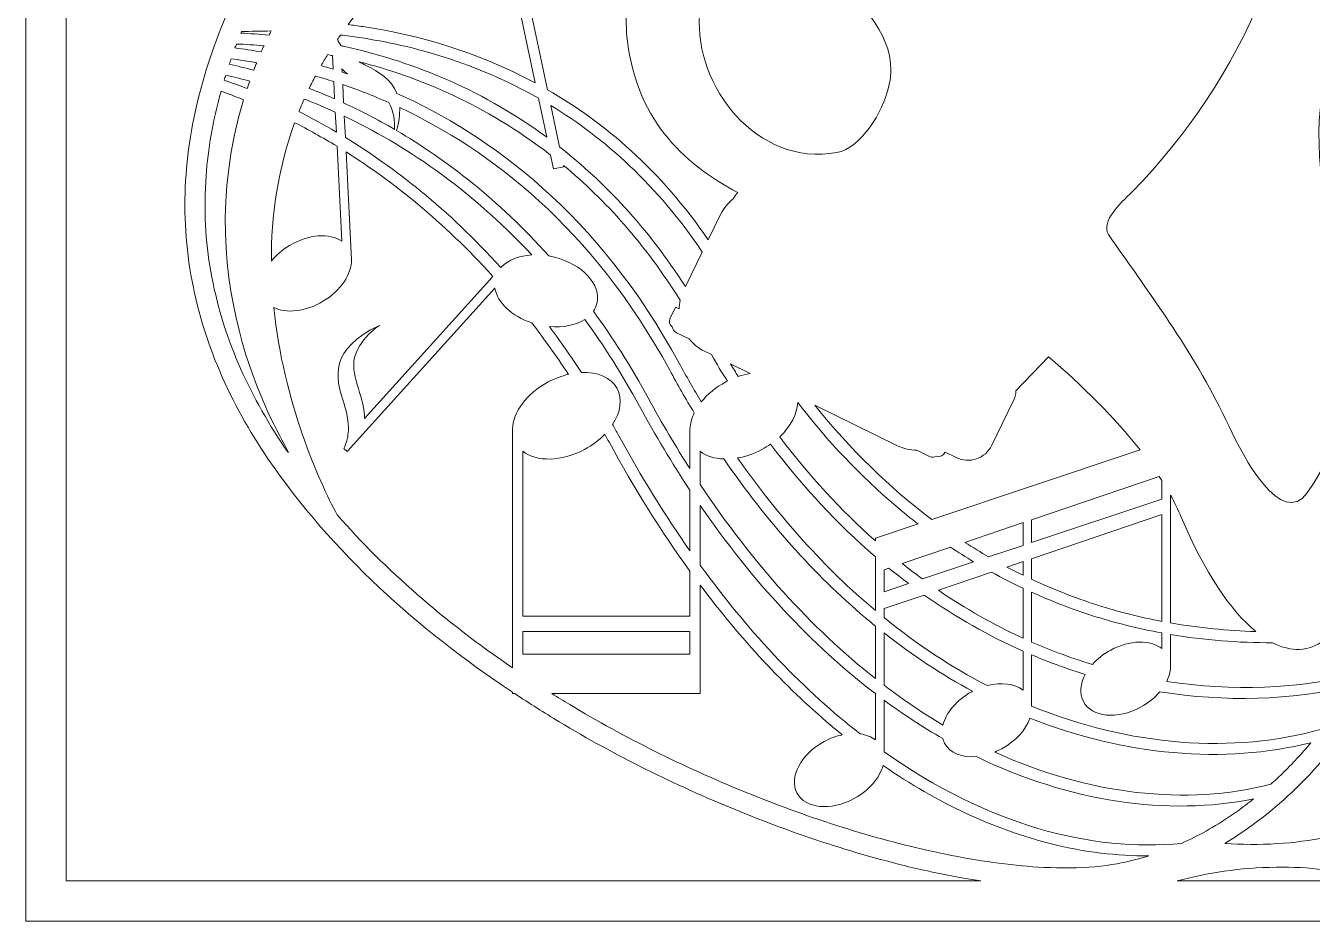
# Model space of a CAD drawing. Header units: millimetres. Extents: x -131 to 670, y -112 to 1620.
# Drawn here: x -130.9 to 60.8, y -111.9 to 21.4 of the extents above; entities that cross this region are included whole.
import ezdxf

# ---------------------------------------------------------------- set-up
doc = ezdxf.new("R2010")
doc.units = ezdxf.units.MM
doc.header["$MEASUREMENT"] = 0
doc.layers.add('Layer 4', color=7, linetype='Continuous')

msp = doc.modelspace()

# ---------------------------------------------------------------- linework, layer by layer
at = {"layer": 'Layer 4', "lineweight": 0}
for points in [[(-130.85, 449.34), (-130.85, -111.88), (-130.85, -111.88), (254.45, -111.88), (254.45, -111.88), (254.45, 449.34), (-130.85, 449.34)], [(-56.82, -68.74), (-31.93, -68.74), (-31.93, -72.12), (-56.82, -72.12), (-56.82, -68.74)]]:
    msp.add_lwpolyline(points, dxfattribs=at)
for points, knots in [([(-53.14, 11.9), (-53.14, 11.9), (-58.31, 36.26), (-58.31, 36.26), (-55.95, 35.12), (-52.27, 35.93), (-49.25, 38.47), (-45.56, 41.57), (-44.25, 46.06), (-46.3, 48.51), (-48.36, 50.96), (-53.02, 50.44), (-56.71, 47.34), (-59.55, 44.95), (-60.98, 41.72), (-60.53, 39.24), (-60.53, 39.24), (-60.54, 39.24), (-60.54, 39.24), (-60.54, 39.24), (-54.96, 12.91), (-54.96, 12.91), (-63.92, 17.74), (-72.93, 20.15), (-80.63, 21.29), (-81.38, 21.4), (-82.11, 21.5), (-82.84, 21.59), (-61.22, 50.65), (-17.54, 70.14), (-4.81, 103.94), (5.06, 130.15), (-3.84, 138.37), (-0.09, 157.52), (1.18, 134.44), (15.15, 119.53), (15.34, 119.09), (15.69, 118.27), (16, 101.77), (11.59, 94.63), (2.78, 80.37), (-43.71, 45.52), (-41.35, 20.23), (-40.19, 7.74), (-33.1, 0.96), (-24.79, -3.41), (-25.05, -3.66), (-25.28, -3.95), (-25.45, -4.29), (-26.21, -4.89), (-26.85, -5.66), (-27.3, -6.59), (-27.3, -6.59), (-29.19, -10.45), (-29.19, -10.45), (-36.29, -0.11), (-44.65, 7.01), (-53.14, 11.9)], [0, 0, 0, 0, 1, 1, 1, 2, 2, 2, 3, 3, 3, 4, 4, 4, 5, 5, 5, 6, 6, 6, 7, 7, 7, 8, 8, 8, 9, 9, 9, 10, 10, 10, 11, 11, 11, 12, 12, 12, 13, 13, 13, 14, 14, 14, 15, 15, 15, 16, 16, 16, 17, 17, 17, 18, 18, 18, 19, 19, 19, 19]), ([(-124.85, -105.88), (-124.85, -105.88), (-124.85, 128.06), (-124.85, 128.06), (-124.21, 109.63), (-120.83, 91.18), (-114.68, 73.24), (-109.84, 59.14), (-103.45, 45.85), (-95.69, 33.56), (-95.69, 33.56), (-96.22, 32.67), (-96.22, 32.67), (-96.53, 32.13), (-96.8, 31.58), (-97.1, 31.04), (-97.1, 31.04), (-97.96, 29.41), (-97.96, 29.41), (-97.96, 29.41), (-98.78, 27.75), (-98.78, 27.75), (-100.95, 23.33), (-102.83, 18.73), (-104.23, 13.97), (-105.62, 9.2), (-106.64, 4.29), (-106.98, -0.71), (-107.32, -5.69), (-107.13, -10.74), (-106.24, -15.68), (-105.37, -20.61), (-103.92, -25.44), (-101.95, -30.02), (-99.98, -34.6), (-97.53, -38.95), (-94.77, -43.05), (-85.12, -57.1), (-72.36, -68.48), (-58.36, -77.78), (-58.36, -77.78), (-58.36, -77.98), (-58.36, -77.98), (-58.36, -77.98), (-58.35, -77.98), (-58.35, -77.98), (-58.35, -77.98), (-58.35, -78), (-58.35, -78), (-58.35, -78), (-58.03, -78), (-58.03, -78), (-55.84, -79.45), (-53.62, -80.85), (-51.38, -82.2), (-47.19, -84.71), (-42.9, -87.06), (-38.54, -89.24), (-34.17, -91.41), (-29.72, -93.42), (-25.2, -95.27), (-16.17, -98.97), (-6.88, -102.06), (2.68, -104.23), (4.71, -104.69), (6.75, -105.1), (8.81, -105.46), (8.81, -105.46), (8.81, -105.46), (8.81, -105.46), (8.81, -105.46), (8.81, -105.46), (8.81, -105.46), (9.66, -105.61), (10.52, -105.75), (11.37, -105.88), (11.38, -105.88), (11.4, -105.88), (11.41, -105.88), (11.41, -105.88), (-124.85, -105.88), (-124.85, -105.88)], [0, 0, 0, 0, 1, 1, 1, 2, 2, 2, 3, 3, 3, 4, 4, 4, 5, 5, 5, 6, 6, 6, 7, 7, 7, 8, 8, 8, 9, 9, 9, 10, 10, 10, 11, 11, 11, 12, 12, 12, 13, 13, 13, 14, 14, 14, 15, 15, 15, 16, 16, 16, 17, 17, 17, 18, 18, 18, 19, 19, 19, 20, 20, 20, 21, 21, 21, 22, 22, 22, 23, 23, 23, 24, 24, 24, 25, 25, 25, 26, 26, 26, 27, 27, 27, 27]), ([(-30.5, 23), (-29.44, 42.41), (-12.51, 54.4), (-2.28, 69.57), (-5.81, 61.81), (-10.78, 54.73), (-13.92, 46.64), (-20.43, 29.92), (0.64, 25.4), (-2.28, 12.43), (-3.19, 8.4), (-6.51, 3.25), (-10.04, 2.54), (-22.04, 0.43), (-31.21, 12.42), (-30.5, 23)], [0, 0, 0, 0, 1, 1, 1, 2, 2, 2, 3, 3, 3, 4, 4, 4, 5, 5, 5, 5]), ([(60.02, -48.12), (56.14, -53.41), (50.5, -42.83), (48.38, -38.24), (43.44, -27.66), (37.09, -19.19), (30.39, -9.67), (29.33, -7.55), (32.15, -5.08), (33.92, -3.32), (50.5, 13.62), (60.37, 36.55), (59.67, 60.18), (59.67, 60.5), (59.96, 61.4), (60.55, 61.83), (66.46, 53.13), (79.36, 53.2), (88.95, 55.6), (93.89, 57.01), (98.83, 61.6), (103.41, 59.13), (104.82, 58.42), (102.35, 55.25), (100.59, 54.19), (82.6, 42.19), (63.2, 29.85), (61.78, 7.27), (61.08, -11.43), (71.66, -31.89), (60.02, -48.12)], [0, 0, 0, 0, 1, 1, 1, 2, 2, 2, 3, 3, 3, 4, 4, 4, 5, 5, 5, 6, 6, 6, 7, 7, 7, 8, 8, 8, 9, 9, 9, 10, 10, 10, 10]), ([(-94.31, 20.64), (-94.41, 20.44), (-94.51, 20.24), (-94.61, 20.04), (-96.07, 20.17), (-97.48, 20.26), (-98.83, 20.32), (-98.8, 20.39), (-98.76, 20.47), (-98.73, 20.55), (-97.32, 20.61), (-95.85, 20.64), (-94.31, 20.64)], [0, 0, 0, 0, 1, 1, 1, 2, 2, 2, 3, 3, 3, 4, 4, 4, 4]), ([(-83.13, 18.28), (-83.38, 18.34), (-83.63, 18.39), (-83.89, 18.45), (-84.1, 18.74), (-84.28, 19.04), (-84.43, 19.37), (-84.28, 19.59), (-84.12, 19.81), (-83.96, 20.04), (-83.04, 19.93), (-82.11, 19.81), (-81.17, 19.67), (-73.18, 18.48), (-63.76, 15.91), (-54.48, 10.63), (-54.48, 10.63), (-53.25, 4.83), (-53.25, 4.83), (-63.6, 12.43), (-74.29, 16.32), (-83.13, 18.28)], [0, 0, 0, 0, 1, 1, 1, 2, 2, 2, 3, 3, 3, 4, 4, 4, 5, 5, 5, 6, 6, 6, 7, 7, 7, 7]), ([(-95.36, 18.44), (-95.5, 18.14), (-95.64, 17.83), (-95.77, 17.52), (-97.13, 17.76), (-98.43, 17.95), (-99.69, 18.12), (-99.62, 18.31), (-99.54, 18.5), (-99.46, 18.7), (-98.15, 18.65), (-96.78, 18.56), (-95.36, 18.44)], [0, 0, 0, 0, 1, 1, 1, 2, 2, 2, 3, 3, 3, 4, 4, 4, 4]), ([(-96.45, 15.92), (-96.6, 15.55), (-96.75, 15.17), (-96.89, 14.8), (-98.15, 15.14), (-99.36, 15.44), (-100.54, 15.7), (-100.45, 15.97), (-100.36, 16.23), (-100.27, 16.5), (-99.04, 16.34), (-97.77, 16.15), (-96.45, 15.92)], [0, 0, 0, 0, 1, 1, 1, 2, 2, 2, 3, 3, 3, 4, 4, 4, 4]), ([(-86.86, 15.48), (-86.55, 16.03), (-86.22, 16.57), (-85.89, 17.12), (-85.64, 17.07), (-85.41, 17.03), (-85.16, 16.98), (-85.16, 16.98), (-85.06, 14.95), (-85.06, 14.95), (-85.28, 15.02), (-85.5, 15.08), (-85.72, 15.15), (-86.11, 15.27), (-86.48, 15.37), (-86.86, 15.48)], [0, 0, 0, 0, 1, 1, 1, 2, 2, 2, 3, 3, 3, 4, 4, 4, 5, 5, 5, 5]), ([(-33.53, -28.81), (-45.6, -6.61), (-61.71, 5.14), (-75.56, 11.36), (-76.38, 13.46), (-78.27, 14.56), (-80.17, 15.51), (-80.54, 15.69), (-80.86, 15.87), (-81.17, 16.06), (-72.52, 13.84), (-62.4, 9.72), (-52.69, 2.18), (-52.69, 2.18), (-52.25, 0.1), (-52.25, 0.1), (-52.25, 0.1), (-50.71, 0.43), (-50.71, 0.43), (-50.71, 0.43), (-50.75, 0.63), (-50.75, 0.63), (-44.58, -4.48), (-38.63, -11.05), (-33.38, -19.44), (-33.48, -19.86), (-33.53, -20.29), (-33.55, -20.72), (-33.55, -20.72), (-34.08, -20.46), (-34.08, -20.46), (-34.08, -20.46), (-34.88, -22.09), (-34.88, -22.09), (-35.11, -22.55), (-34.97, -23.1), (-34.57, -23.41), (-34.51, -23.77), (-34.29, -24.1), (-33.94, -24.27), (-33.94, -24.27), (-32.05, -25.19), (-32.05, -25.19), (-31.45, -25.94), (-30.68, -26.58), (-29.76, -27.03), (-29.76, -27.03), (-28.72, -27.54), (-28.72, -27.54), (-27.95, -28.88), (-27.16, -30.2), (-26.35, -31.49), (-26.43, -31.53), (-26.51, -31.56), (-26.58, -31.6), (-28.09, -32.4), (-29.33, -33.44), (-30.23, -34.57), (-31.36, -32.7), (-32.46, -30.78), (-33.53, -28.81)], [0, 0, 0, 0, 1, 1, 1, 2, 2, 2, 3, 3, 3, 4, 4, 4, 5, 5, 5, 6, 6, 6, 7, 7, 7, 8, 8, 8, 9, 9, 9, 10, 10, 10, 11, 11, 11, 12, 12, 12, 13, 13, 13, 14, 14, 14, 15, 15, 15, 16, 16, 16, 17, 17, 17, 18, 18, 18, 19, 19, 19, 20, 20, 20, 20]), ([(-97.49, 13.18), (-97.62, 12.81), (-97.75, 12.44), (-97.87, 12.08), (-99.05, 12.54), (-100.19, 12.96), (-101.29, 13.33), (-101.21, 13.58), (-101.14, 13.82), (-101.06, 14.07), (-99.91, 13.81), (-98.72, 13.51), (-97.49, 13.18)], [0, 0, 0, 0, 1, 1, 1, 2, 2, 2, 3, 3, 3, 4, 4, 4, 4]), ([(-86.43, 13.56), (-85.95, 13.42), (-85.46, 13.27), (-84.97, 13.11), (-84.97, 13.11), (-84.84, 10.54), (-84.84, 10.54), (-86.04, 11.06), (-87.21, 11.54), (-88.35, 11.98), (-88.44, 12.02), (-88.54, 12.05), (-88.64, 12.09), (-88.34, 12.71), (-88.04, 13.32), (-87.71, 13.93), (-87.29, 13.81), (-86.86, 13.69), (-86.43, 13.56)], [0, 0, 0, 0, 1, 1, 1, 2, 2, 2, 3, 3, 3, 4, 4, 4, 5, 5, 5, 6, 6, 6, 6]), ([(-83.73, 14.52), (-83.73, 14.52), (-83.75, 15), (-83.75, 15), (-83.52, 14.73), (-83.23, 14.49), (-82.92, 14.25), (-83.19, 14.34), (-83.46, 14.43), (-83.73, 14.52)], [0, 0, 0, 0, 1, 1, 1, 2, 2, 2, 3, 3, 3, 3]), ([(-98.4, 10.41), (-107.03, -17.82), (-92.47, -40.25), (-91.92, -41.71), (-91.86, -41.85), (-91.8, -41.99), (-91.74, -42.14), (-91.93, -41.88), (-92.11, -41.62), (-92.29, -41.36), (-95.06, -37.25), (-97.38, -33.04), (-99.2, -28.83), (-101.08, -24.46), (-102.45, -19.86), (-103.29, -15.14), (-104.09, -10.71), (-104.33, -5.92), (-103.98, -0.91), (-103.71, 3.07), (-102.98, 7.2), (-101.76, 11.67), (-100.68, 11.29), (-99.56, 10.87), (-98.4, 10.41)], [0, 0, 0, 0, 1, 1, 1, 2, 2, 2, 3, 3, 3, 4, 4, 4, 5, 5, 5, 6, 6, 6, 7, 7, 7, 8, 8, 8, 8]), ([(-75.91, 5.99), (-78.52, 7.51), (-81.07, 8.82), (-83.5, 9.93), (-83.5, 9.93), (-83.63, 12.67), (-83.63, 12.67), (-81.44, 11.92), (-79.14, 11.03), (-76.77, 9.98), (-76.02, 8.74), (-75.88, 7.16), (-75.91, 5.99)], [0, 0, 0, 0, 1, 1, 1, 2, 2, 2, 3, 3, 3, 4, 4, 4, 4]), ([(-84.74, 8.57), (-84.74, 8.57), (-84.59, 5.6), (-84.59, 5.6), (-86.53, 6.74), (-88.39, 7.75), (-90.16, 8.64), (-89.91, 9.26), (-89.65, 9.89), (-89.37, 10.51), (-89.29, 10.48), (-89.22, 10.45), (-89.14, 10.42), (-87.73, 9.88), (-86.26, 9.26), (-84.74, 8.57)], [0, 0, 0, 0, 1, 1, 1, 2, 2, 2, 3, 3, 3, 4, 4, 4, 5, 5, 5, 5]), ([(-55.48, -12.69), (-57.36, -12.81), (-58.98, -13.45), (-59.97, -14.48), (-59.97, -14.48), (-59.98, -14.48), (-59.98, -14.48), (-59.98, -14.48), (-60.08, -14.58), (-60.08, -14.58), (-67.99, -5.83), (-76.06, 0.39), (-83.24, 4.79), (-83.24, 4.79), (-83.4, 7.95), (-83.4, 7.95), (-74.82, 3.88), (-64.91, -2.55), (-55.48, -12.69)], [0, 0, 0, 0, 1, 1, 1, 2, 2, 2, 3, 3, 3, 4, 4, 4, 5, 5, 5, 6, 6, 6, 6]), ([(-38.05, -34.16), (-40.66, -29.35), (-43.43, -25), (-46.31, -21.06), (-46.07, -20.72), (-45.9, -20.35), (-45.79, -19.94), (-45.1, -17.16), (-47.92, -14.06), (-52.1, -13.02), (-52.38, -12.94), (-52.67, -12.89), (-52.95, -12.84), (-60.45, -4.47), (-68.3, 1.53), (-75.61, 5.82), (-75.25, 7.14), (-75.12, 8.27), (-75.15, 9.24), (-61.78, 2.96), (-46.49, -8.59), (-34.94, -29.85), (-33.76, -32.02), (-32.54, -34.14), (-31.28, -36.21), (-31.67, -37.01), (-31.9, -37.83), (-31.92, -38.61), (-31.92, -38.61), (-31.93, -38.61), (-31.93, -38.61), (-31.93, -38.61), (-31.93, -44.51), (-31.93, -44.51), (-34.05, -41.2), (-36.1, -37.75), (-38.05, -34.16)], [0, 0, 0, 0, 1, 1, 1, 2, 2, 2, 3, 3, 3, 4, 4, 4, 5, 5, 5, 6, 6, 6, 7, 7, 7, 8, 8, 8, 9, 9, 9, 10, 10, 10, 11, 11, 11, 12, 12, 12, 12]), ([(-30.08, -12.27), (-30.08, -12.27), (-32.6, -17.41), (-32.6, -17.41), (-38.26, -8.58), (-44.7, -1.81), (-51.34, 3.38), (-51.34, 3.38), (-52.64, 9.55), (-52.64, 9.55), (-44.61, 4.66), (-36.76, -2.33), (-30.08, -12.27)], [0, 0, 0, 0, 1, 1, 1, 2, 2, 2, 3, 3, 3, 4, 4, 4, 4]), ([(-84.49, 3.48), (-84.49, 3.48), (-83.78, -10.67), (-83.78, -10.67), (-85.58, -9.41), (-88.72, -9.58), (-91.56, -11.29), (-92.65, -11.94), (-93.57, -12.75), (-94.27, -13.61), (-94.29, -6.96), (-93.33, 0.03), (-90.8, 6.99), (-88.8, 5.98), (-86.69, 4.81), (-84.49, 3.48)], [0, 0, 0, 0, 1, 1, 1, 2, 2, 2, 3, 3, 3, 4, 4, 4, 5, 5, 5, 5]), ([(-93.9, -20.5), (-92.06, -21.44), (-89.18, -21.17), (-86.58, -19.6), (-83.9, -18), (-82.3, -15.53), (-82.34, -13.42), (-82.34, -13.42), (-82.33, -13.42), (-82.33, -13.42), (-82.33, -13.42), (-83.13, 2.64), (-83.13, 2.64), (-76.3, -1.68), (-68.72, -7.66), (-61.27, -15.9), (-61.27, -15.9), (-80.4, -37.04), (-80.4, -37.04), (-80.22, -34.36), (-82.46, -30.81), (-81.92, -28.13), (-81.34, -25.32), (-78.18, -23.19), (-78.18, -23.19), (-85.63, -26.75), (-84.77, -30.89), (-83.49, -34.71), (-82.82, -36.72), (-82.73, -38.17), (-82.83, -39.16), (-82.89, -39.96), (-83.08, -40.75), (-83.48, -41.49), (-83.48, -41.49), (-82.96, -41.96), (-82.96, -41.96), (-82.96, -41.96), (-60.97, -17.66), (-60.97, -17.66), (-60.6, -19.77), (-58.47, -21.81), (-55.49, -22.81), (-53.64, -25.2), (-51.81, -27.75), (-50.02, -30.47), (-51.01, -30.7), (-52.02, -31.07), (-53.02, -31.6), (-56.25, -33.32), (-58.28, -36.14), (-58.36, -38.61), (-58.36, -38.61), (-58.36, -38.61), (-58.36, -38.61), (-58.36, -38.61), (-58.36, -74.15), (-58.36, -74.15), (-68.56, -67.19), (-77.29, -59.58), (-84.46, -51.4), (-87.21, -46.28), (-92.47, -34.57), (-93.9, -20.5)], [0, 0, 0, 0, 1, 1, 1, 2, 2, 2, 3, 3, 3, 4, 4, 4, 5, 5, 5, 6, 6, 6, 7, 7, 7, 8, 8, 8, 9, 9, 9, 10, 10, 10, 11, 11, 11, 12, 12, 12, 13, 13, 13, 14, 14, 14, 15, 15, 15, 16, 16, 16, 17, 17, 17, 18, 18, 18, 19, 19, 19, 20, 20, 20, 21, 21, 21, 21]), ([(-42.57, -39.5), (-42.86, -38.97), (-43.15, -38.45), (-43.44, -37.93), (-42.26, -36.11), (-41.93, -34.15), (-42.76, -32.59), (-43.66, -30.91), (-45.71, -30.09), (-48.1, -30.2), (-49.66, -27.8), (-51.25, -25.52), (-52.86, -23.37), (-50.8, -23.56), (-48.91, -23.15), (-47.59, -22.29), (-44.76, -26.17), (-42.03, -30.46), (-39.46, -35.19), (-37.08, -39.58), (-34.56, -43.75), (-31.93, -47.71), (-31.93, -47.71), (-31.93, -56.73), (-31.93, -56.73), (-35.6, -51.51), (-39.16, -45.77), (-42.57, -39.5)], [0, 0, 0, 0, 1, 1, 1, 2, 2, 2, 3, 3, 3, 4, 4, 4, 5, 5, 5, 6, 6, 6, 7, 7, 7, 8, 8, 8, 9, 9, 9, 9]), ([(-1, -41.09), (-0.08, -41.54), (0.89, -41.76), (1.86, -41.77), (1.86, -41.77), (3.74, -42.69), (3.74, -42.69), (4.1, -42.87), (4.49, -42.84), (4.81, -42.66), (5.3, -42.79), (5.82, -42.56), (6.05, -42.1), (6.05, -42.1), (6.07, -42.06), (6.07, -42.06), (6.07, -42.06), (7.71, -42.86), (7.71, -42.86), (9.68, -43.82), (12.07, -43), (13.03, -41.03), (13.03, -41.03), (16.23, -34.48), (16.23, -34.48), (16.48, -33.98), (16.61, -33.45), (16.63, -32.92), (16.63, -32.92), (21.49, -27.85), (21.49, -27.85), (26.51, -32.14), (31.32, -36.91), (35.11, -41.73), (35.11, -41.73), (18.96, -47.11), (18.96, -47.11), (18.96, -47.11), (18.96, -47.07), (18.96, -47.07), (18.96, -47.07), (18.92, -47.13), (18.92, -47.13), (18.92, -47.13), (4.11, -52.06), (4.11, -52.06), (-2.23, -47.33), (-8.06, -41.64), (-13.31, -35.07), (-13.31, -35.07), (-1, -41.09), (-1, -41.09)], [0, 0, 0, 0, 1, 1, 1, 2, 2, 2, 3, 3, 3, 4, 4, 4, 5, 5, 5, 6, 6, 6, 7, 7, 7, 8, 8, 8, 9, 9, 9, 10, 10, 10, 11, 11, 11, 12, 12, 12, 13, 13, 13, 14, 14, 14, 15, 15, 15, 16, 16, 16, 17, 17, 17, 17]), ([(-22.98, -30.35), (-23.55, -30.45), (-24.14, -30.6), (-24.73, -30.8), (-25.11, -30.18), (-25.5, -29.56), (-25.88, -28.93), (-25.88, -28.93), (-22.98, -30.35), (-22.98, -30.35)], [0, 0, 0, 0, 1, 1, 1, 2, 2, 2, 3, 3, 3, 3]), ([(-4.31, -54.86), (-4.31, -54.86), (-4.31, -55.27), (-4.31, -55.27), (-9.4, -50.74), (-14.16, -45.56), (-18.55, -39.76), (-16.9, -38.21), (-15.93, -36.35), (-15.87, -34.66), (-11.42, -40.45), (-6.54, -45.6), (-1.27, -50.06), (-0.18, -50.98), (0.93, -51.88), (2.06, -52.74), (2.06, -52.74), (-4.31, -54.86), (-4.31, -54.86)], [0, 0, 0, 0, 1, 1, 1, 2, 2, 2, 3, 3, 3, 4, 4, 4, 5, 5, 5, 6, 6, 6, 6]), ([(-56.82, -66.45), (-56.82, -66.45), (-56.82, -41.93), (-56.82, -41.93), (-54.78, -43.52), (-51.08, -43.49), (-47.65, -41.66), (-46.46, -41.03), (-45.44, -40.25), (-44.61, -39.39), (-44.4, -39.77), (-44.19, -40.15), (-43.98, -40.53), (-40.21, -47.47), (-36.19, -53.88), (-31.93, -59.76), (-31.93, -59.76), (-31.93, -66.45), (-31.93, -66.45), (-31.93, -66.45), (-56.82, -66.45), (-56.82, -66.45)], [0, 0, 0, 0, 1, 1, 1, 2, 2, 2, 3, 3, 3, 4, 4, 4, 5, 5, 5, 6, 6, 6, 7, 7, 7, 7]), ([(-30.39, -46.88), (-30.39, -46.88), (-30.39, -41.93), (-30.39, -41.93), (-29.49, -42.64), (-28.25, -43.02), (-26.86, -43.07), (-20.53, -52.29), (-13.46, -60.22), (-5.79, -66.71), (-5.3, -67.13), (-4.8, -67.54), (-4.3, -67.94), (-4.3, -67.94), (-4.3, -75.76), (-4.3, -75.76), (-13.82, -68.28), (-22.61, -58.55), (-30.39, -46.88)], [0, 0, 0, 0, 1, 1, 1, 2, 2, 2, 3, 3, 3, 4, 4, 4, 5, 5, 5, 6, 6, 6, 6]), ([(-4.31, -63.26), (-4.31, -63.26), (-4.31, -65.64), (-4.31, -65.64), (-11.75, -59.39), (-18.64, -51.77), (-24.82, -42.92), (-23.64, -42.72), (-22.41, -42.3), (-21.22, -41.66), (-20.76, -41.42), (-20.33, -41.15), (-19.92, -40.87), (-15.14, -47.2), (-9.92, -52.8), (-4.31, -57.63), (-4.31, -57.63), (-4.31, -59.99), (-4.31, -59.99), (-4.31, -59.99), (-4.3, -59.99), (-4.3, -59.99), (-4.3, -59.99), (-4.3, -63.26), (-4.3, -63.26), (-4.3, -63.26), (-4.31, -63.26), (-4.31, -63.26)], [0, 0, 0, 0, 1, 1, 1, 2, 2, 2, 3, 3, 3, 4, 4, 4, 5, 5, 5, 6, 6, 6, 7, 7, 7, 8, 8, 8, 9, 9, 9, 9]), ([(18.96, -55.5), (18.96, -55.5), (18.96, -52.12), (18.96, -52.12), (18.96, -52.12), (37.98, -45.69), (37.98, -45.69), (38.11, -45.89), (38.24, -46.09), (38.37, -46.29), (38.37, -46.29), (38.37, -49.04), (38.37, -49.04), (38.37, -49.04), (18.96, -55.5), (18.96, -55.5)], [0, 0, 0, 0, 1, 1, 1, 2, 2, 2, 3, 3, 3, 4, 4, 4, 5, 5, 5, 5]), ([(39.65, -48.61), (39.65, -48.61), (39.65, -48.44), (39.65, -48.44), (40.26, -49.55), (40.81, -50.65), (41.26, -51.74), (44.7, -59.94), (48.59, -65.68), (52.37, -68.76), (48.12, -68.64), (43.85, -68.22), (39.65, -67.48), (39.65, -67.48), (39.65, -49.9), (39.65, -49.9), (39.65, -49.9), (39.66, -48.61), (39.66, -48.61), (39.66, -48.61), (39.65, -48.61), (39.65, -48.61)], [0, 0, 0, 0, 1, 1, 1, 2, 2, 2, 3, 3, 3, 4, 4, 4, 5, 5, 5, 6, 6, 6, 7, 7, 7, 7]), ([(-30.39, -50), (-22.57, -61.33), (-13.79, -70.76), (-4.3, -78), (-4.3, -78), (-4.3, -84.9), (-4.3, -84.9), (-4.91, -84.43), (-5.69, -84.13), (-6.57, -84), (-14.72, -77.66), (-22.77, -69.36), (-30.39, -58.89), (-30.39, -58.89), (-30.39, -50), (-30.39, -50)], [0, 0, 0, 0, 1, 1, 1, 2, 2, 2, 3, 3, 3, 4, 4, 4, 5, 5, 5, 5]), ([(28.8, -64.83), (25.43, -63.76), (22.15, -62.47), (18.96, -60.98), (18.96, -60.98), (18.96, -57.91), (18.96, -57.91), (18.96, -57.91), (38.37, -51.34), (38.37, -51.34), (38.37, -51.34), (38.37, -67.25), (38.37, -67.25), (35.12, -66.63), (31.91, -65.82), (28.8, -64.83)], [0, 0, 0, 0, 1, 1, 1, 2, 2, 2, 3, 3, 3, 4, 4, 4, 5, 5, 5, 5]), ([(12.56, -57.64), (11.37, -56.95), (10.19, -56.23), (9.03, -55.48), (9.03, -55.48), (17.68, -52.55), (17.68, -52.55), (17.68, -52.55), (17.68, -55.93), (17.68, -55.93), (17.68, -55.93), (12.56, -57.64), (12.56, -57.64)], [0, 0, 0, 0, 1, 1, 1, 2, 2, 2, 3, 3, 3, 4, 4, 4, 4]), ([(6.89, -56.2), (8.03, -56.96), (9.17, -57.68), (10.33, -58.38), (10.33, -58.38), (2.7, -60.93), (2.7, -60.93), (1.69, -60.19), (0.69, -59.42), (-0.3, -58.64), (-0.3, -58.64), (6.89, -56.2), (6.89, -56.2)], [0, 0, 0, 0, 1, 1, 1, 2, 2, 2, 3, 3, 3, 4, 4, 4, 4]), ([(0.64, -61.61), (0.64, -61.61), (-3.02, -62.83), (-3.02, -62.83), (-3.02, -62.83), (-3.02, -59.56), (-3.02, -59.56), (-3.02, -59.56), (-2.3, -59.31), (-2.3, -59.31), (-1.33, -60.1), (-0.35, -60.87), (0.64, -61.61)], [0, 0, 0, 0, 1, 1, 1, 2, 2, 2, 3, 3, 3, 4, 4, 4, 4]), ([(15.29, -59.15), (15.29, -59.15), (17.68, -58.34), (17.68, -58.34), (17.68, -58.34), (17.68, -60.36), (17.68, -60.36), (16.88, -59.97), (16.08, -59.57), (15.29, -59.15)], [0, 0, 0, 0, 1, 1, 1, 2, 2, 2, 3, 3, 3, 3]), ([(17.68, -62.31), (17.68, -62.31), (17.68, -69.74), (17.68, -69.74), (13.33, -67.75), (9.12, -65.36), (5.08, -62.61), (5.08, -62.61), (13.01, -59.92), (13.01, -59.92), (14.55, -60.77), (16.1, -61.57), (17.68, -62.31)], [0, 0, 0, 0, 1, 1, 1, 2, 2, 2, 3, 3, 3, 4, 4, 4, 4]), ([(58.36, -92.07), (65.5, -85.13), (71, -76.61), (74.44, -67.3), (75.21, -65.2), (75.87, -63.05), (76.41, -60.88), (77.15, -61.19), (77.9, -61.53), (78.67, -61.89), (89.29, -66.89), (98.83, -68.35), (105.3, -68.64), (99.51, -71.56), (91.42, -76.8), (83.78, -85.73), (74.15, -96.99), (65.53, -99.71), (55.54, -100.33), (52.82, -100.5), (50.22, -100.47), (47.73, -100.3), (51.59, -97.97), (55.16, -95.21), (58.36, -92.07)], [0, 0, 0, 0, 1, 1, 1, 2, 2, 2, 3, 3, 3, 4, 4, 4, 5, 5, 5, 6, 6, 6, 7, 7, 7, 8, 8, 8, 8]), ([(31.71, -103.32), (29.62, -103.7), (27.31, -103.9), (24.67, -103.95), (21.83, -103.94), (19.57, -103.83), (17.55, -103.62), (17.55, -103.62), (17.53, -103.62), (17.53, -103.62), (17.53, -103.62), (17.51, -103.62), (17.51, -103.62), (13, -103.19), (8.37, -102.44), (3.35, -101.31), (-5.56, -99.28), (-14.53, -96.4), (-24.06, -92.5), (-28.48, -90.69), (-32.9, -88.69), (-37.2, -86.56), (-41.49, -84.41), (-45.74, -82.08), (-49.83, -79.63), (-50.72, -79.09), (-51.61, -78.55), (-52.48, -78), (-52.48, -78), (-30.38, -78), (-30.38, -78), (-30.38, -78), (-30.38, -72.12), (-30.38, -72.12), (-30.38, -72.12), (-30.39, -72.12), (-30.39, -72.12), (-30.39, -72.12), (-30.39, -68.74), (-30.39, -68.74), (-30.39, -68.74), (-30.38, -68.74), (-30.38, -68.74), (-30.38, -68.74), (-30.38, -66.45), (-30.38, -66.45), (-30.38, -66.45), (-30.39, -66.45), (-30.39, -66.45), (-30.39, -66.45), (-30.39, -61.85), (-30.39, -61.85), (-24.35, -69.9), (-17.86, -76.87), (-10.97, -82.7), (-10.97, -82.7), (-10.97, -82.7), (-10.96, -82.71), (-10.39, -83.19), (-9.82, -83.66), (-9.24, -84.13), (-10.13, -84.32), (-11.04, -84.65), (-11.93, -85.13), (-15.4, -87.01), (-17.22, -90.44), (-15.99, -92.78), (-14.76, -95.13), (-10.94, -95.5), (-7.46, -93.62), (-5.19, -92.39), (-3.64, -90.5), (-3.17, -88.68), (4.97, -94.32), (13.38, -98.24), (21.93, -100.37), (26.83, -101.59), (31.7, -102.18), (36.42, -102.14), (34.86, -102.63), (33.29, -103.03), (31.71, -103.32)], [0, 0, 0, 0, 1, 1, 1, 2, 2, 2, 3, 3, 3, 4, 4, 4, 5, 5, 5, 6, 6, 6, 7, 7, 7, 8, 8, 8, 9, 9, 9, 10, 10, 10, 11, 11, 11, 12, 12, 12, 13, 13, 13, 14, 14, 14, 15, 15, 15, 16, 16, 16, 17, 17, 17, 18, 18, 18, 19, 19, 19, 20, 20, 20, 21, 21, 21, 22, 22, 22, 23, 23, 23, 24, 24, 24, 25, 25, 25, 26, 26, 26, 27, 27, 27, 27]), ([(38.37, -68.97), (38.37, -68.97), (38.37, -71.3), (38.37, -71.3), (36.67, -69.96), (33.59, -69.98), (30.74, -71.52), (29.65, -72.11), (28.73, -72.85), (28.01, -73.66), (26.28, -73.13), (24.56, -72.55), (22.85, -71.91), (21.54, -71.42), (20.25, -70.89), (18.96, -70.32), (18.96, -70.32), (18.96, -62.91), (18.96, -62.91), (21.92, -64.24), (24.94, -65.41), (28.04, -66.4), (31.4, -67.47), (34.86, -68.32), (38.37, -68.97)], [0, 0, 0, 0, 1, 1, 1, 2, 2, 2, 3, 3, 3, 4, 4, 4, 5, 5, 5, 6, 6, 6, 7, 7, 7, 8, 8, 8, 8]), ([(-3.02, -66.69), (-3.02, -66.69), (-3.02, -65.35), (-3.02, -65.35), (-3.02, -65.35), (2.98, -63.32), (2.98, -63.32), (7.67, -66.61), (12.58, -69.4), (17.68, -71.67), (17.68, -71.67), (17.68, -77.48), (17.68, -77.48), (16.44, -76.5), (14.45, -76.26), (12.35, -76.8), (7.02, -74.05), (1.88, -70.67), (-3.02, -66.69)], [0, 0, 0, 0, 1, 1, 1, 2, 2, 2, 3, 3, 3, 4, 4, 4, 5, 5, 5, 6, 6, 6, 6]), ([(10.17, -77.65), (10.13, -77.67), (10.09, -77.69), (10.05, -77.71), (7.77, -78.95), (6.21, -80.84), (5.75, -82.67), (2.77, -80.9), (-0.16, -78.92), (-3.02, -76.75), (-3.02, -76.75), (-3.02, -68.97), (-3.02, -68.97), (1.22, -72.3), (5.62, -75.2), (10.17, -77.65)], [0, 0, 0, 0, 1, 1, 1, 2, 2, 2, 3, 3, 3, 4, 4, 4, 5, 5, 5, 5]), ([(39.08, -76.18), (39.42, -75.48), (39.62, -74.78), (39.64, -74.1), (39.64, -74.1), (39.65, -74.1), (39.65, -74.1), (39.65, -74.1), (39.65, -69.19), (39.65, -69.19), (44.67, -70.04), (49.79, -70.44), (54.85, -70.42), (57.63, -71.85), (60.27, -71.75), (62.51, -70.05), (65.25, -69.79), (67.95, -69.4), (70.59, -68.88), (69.7, -70.98), (68.7, -73.04), (67.6, -75.04), (58.68, -77.32), (48.88, -77.69), (39.08, -76.18)], [0, 0, 0, 0, 1, 1, 1, 2, 2, 2, 3, 3, 3, 4, 4, 4, 5, 5, 5, 6, 6, 6, 7, 7, 7, 8, 8, 8, 8]), ([(18.96, -79.86), (18.96, -79.86), (18.96, -72.22), (18.96, -72.22), (19.98, -72.65), (21, -73.07), (22.03, -73.46), (23.66, -74.07), (25.31, -74.63), (26.96, -75.14), (26.21, -76.54), (26.05, -77.99), (26.68, -79.18), (27.91, -81.52), (31.73, -81.9), (35.2, -80.01), (36.36, -79.39), (37.33, -78.59), (38.06, -77.72), (47.81, -79.28), (57.58, -79.01), (66.54, -76.89), (65.22, -79.1), (63.77, -81.24), (62.2, -83.27), (49.05, -87.03), (33.55, -85.81), (18.96, -79.86)], [0, 0, 0, 0, 1, 1, 1, 2, 2, 2, 3, 3, 3, 4, 4, 4, 5, 5, 5, 6, 6, 6, 7, 7, 7, 8, 8, 8, 9, 9, 9, 9]), ([(-3.02, -78.97), (-0.16, -81.08), (2.76, -82.99), (5.74, -84.7), (5.8, -84.93), (5.88, -85.15), (5.99, -85.37), (6.78, -86.87), (8.63, -87.56), (10.76, -87.37), (24.53, -94.08), (39.22, -96.27), (52.03, -93.66), (49.8, -95.44), (47.43, -97.05), (44.95, -98.46), (43.74, -99.13), (42.51, -99.74), (41.28, -100.29), (27.92, -101.62), (12.38, -97.55), (-3.02, -86.64), (-3.02, -86.64), (-3.02, -78.97), (-3.02, -78.97)], [0, 0, 0, 0, 1, 1, 1, 2, 2, 2, 3, 3, 3, 4, 4, 4, 5, 5, 5, 6, 6, 6, 7, 7, 7, 8, 8, 8, 8]), ([(14.52, -86.2), (16.64, -85.06), (18.13, -83.34), (18.7, -81.64), (32.76, -87.24), (47.65, -88.53), (60.56, -85.3), (59.2, -86.92), (57.77, -88.47), (56.26, -89.93), (55.72, -90.46), (55.17, -90.98), (54.6, -91.48), (42.08, -94.74), (27.38, -93.05), (13.46, -86.7), (13.81, -86.55), (14.17, -86.39), (14.52, -86.2)], [0, 0, 0, 0, 1, 1, 1, 2, 2, 2, 3, 3, 3, 4, 4, 4, 5, 5, 5, 6, 6, 6, 6]), ([(40.66, -105.88), (45.06, -104.69), (49.99, -103.9), (55.43, -103.84), (60.24, -103.78), (64.76, -104.23), (69.33, -105.88), (69.33, -105.88), (40.66, -105.88), (40.66, -105.88)], [0, 0, 0, 0, 1, 1, 1, 2, 2, 2, 3, 3, 3, 3])]:
    msp.add_open_spline(points, degree=3, knots=knots, dxfattribs=at)

doc.saveas('drawing.dxf')
